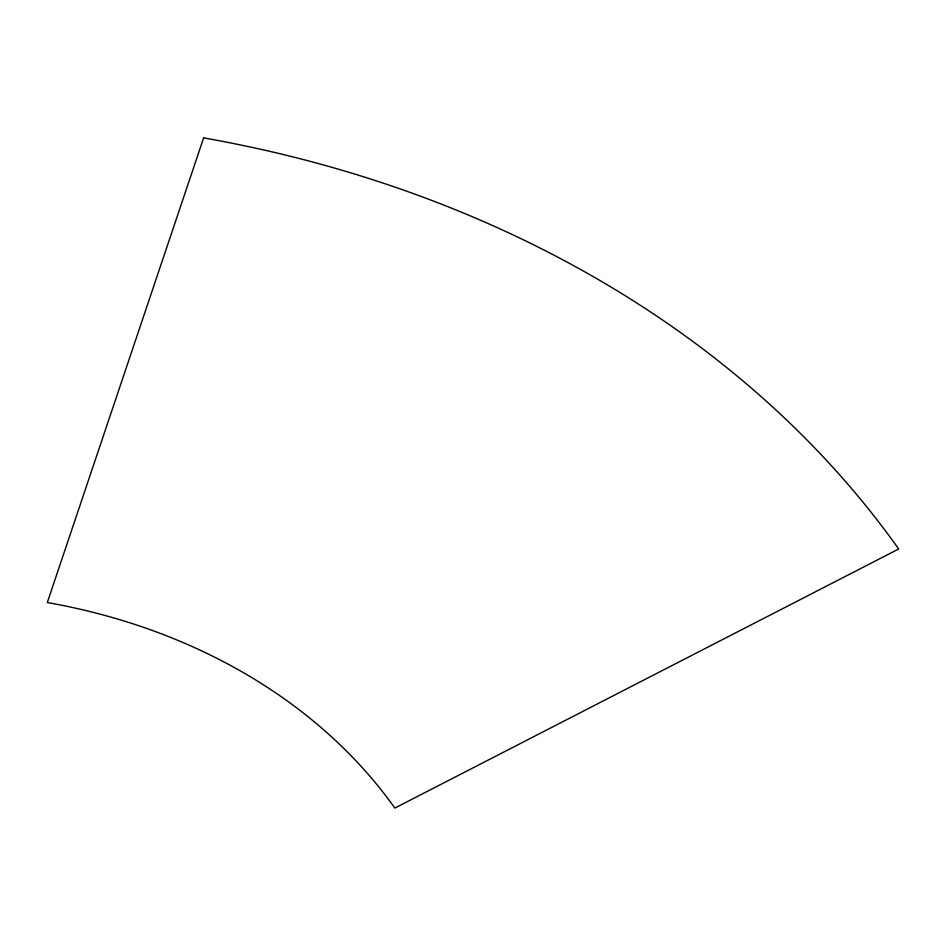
<?xml version="1.0" encoding="UTF-8"?>
<svg xmlns="http://www.w3.org/2000/svg" width="946" height="946" viewBox="0 0 946 946"><rect width="100%" height="100%" fill="white"/><g stroke="black" fill="none" stroke-linecap="round" stroke-linejoin="round"><path stroke-width="1.42" d="M203.626 137.891L47.3 602.543A580.347 471.877 -9.2 0 1 394.837 808.073L898.7 548.987A1160.636 943.718 -9.2 0 0 203.626 137.891"/></g></svg>
